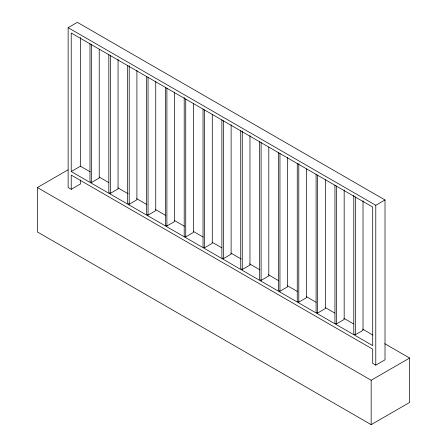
<?xml version="1.0" encoding="UTF-8"?>
<svg xmlns="http://www.w3.org/2000/svg" width="447" height="447" viewBox="0 0 447 447"><rect width="100%" height="100%" fill="white"/><g stroke="black" fill="none" stroke-linecap="round" stroke-linejoin="round"><path stroke-width="0.67" d="M68.14 27.68L77.37 22.35L385.012 199.965L385.012 359.818L375.782 365.149L372.703 363.372L372.703 349.163L71.218 175.101L71.218 189.31L68.14 187.533L68.14 27.68L375.782 205.29L385.012 199.965M384.828 343.732L409.625 358.041L409.625 402.451L371.166 424.65L37.375 231.937L37.375 187.533L68.022 169.843M71.218 171.547L372.703 345.609L372.703 207.067L71.218 33.005L71.218 171.547L80.449 166.223L90.115 171.799M71.218 189.31L80.449 183.98L80.449 179.923M89.987 43.739L89.987 181.583L91.523 182.471L99.217 178.029L99.217 49.237M108.828 54.618L108.828 192.461L110.37 193.35L118.058 188.908L118.058 59.417M127.674 65.497L127.674 203.34L129.211 204.229L136.905 199.787L136.905 70.296M146.515 76.376L146.515 214.219L148.052 215.108L155.746 210.666L155.746 81.175M165.356 87.254L165.356 225.098L166.899 225.986L174.587 221.544L174.587 92.054M184.203 97.435L184.203 235.977L185.74 236.865L193.434 232.423L193.434 103.631M203.044 109.012L203.044 246.856L204.581 247.744L212.275 243.302L212.275 114.51M221.885 119.891L221.885 257.735L223.427 258.623L231.116 254.181L231.116 124.691M240.732 130.77L240.732 268.613L242.268 269.502L249.962 265.06L249.962 135.57M259.573 141.649L259.573 279.492L261.109 280.381L268.803 275.939L268.803 147.147M278.42 152.528L278.42 290.371L279.956 291.26L287.644 286.818L287.644 157.327M297.261 163.406L297.261 301.25L298.797 302.138L306.491 297.696L306.491 168.905M316.102 174.285L316.102 312.129L317.644 313.017L325.332 308.575L325.332 179.783M334.948 185.164L334.948 323.008L336.485 323.896L344.173 319.454L344.173 189.964M353.789 195.345L353.789 333.887L355.326 334.775L363.02 330.333L363.02 200.843M37.375 187.533L371.166 380.246L409.625 358.041M99.178 177.034L108.844 182.616M117.907 187.846L128.177 193.774M136.637 198.658L146.907 204.592M155.366 209.475L165.636 215.404M174.699 220.634L184.365 226.216M193.428 231.451L203.094 237.033M212.157 242.263L221.824 247.845M230.887 253.075L241.162 259.009M249.616 263.892L259.891 269.82M268.351 274.704L278.621 280.632M287.684 285.868L297.35 291.45M306.413 296.679L316.079 302.261M325.142 307.491L334.809 313.073M343.872 318.309L353.538 323.885M362.601 329.121L372.871 335.049M375.782 205.29L375.782 365.149M371.166 380.246L371.166 424.65M355.326 196.931L355.326 334.775M336.485 186.053L336.485 323.896M317.644 175.174L317.644 313.017M298.797 163.596L298.797 302.138M279.956 153.416L279.956 291.26M261.109 142.537L261.109 280.381M242.268 130.96L242.268 269.502M223.427 120.779L223.427 258.623M204.581 109.901L204.581 247.744M185.74 99.022L185.74 236.865M166.899 88.143L166.899 225.986M148.052 77.264L148.052 215.108M129.211 65.687L129.211 204.229M110.37 55.506L110.37 193.35M91.523 44.627L91.523 182.471M80.449 37.425L80.449 166.223"/></g></svg>
